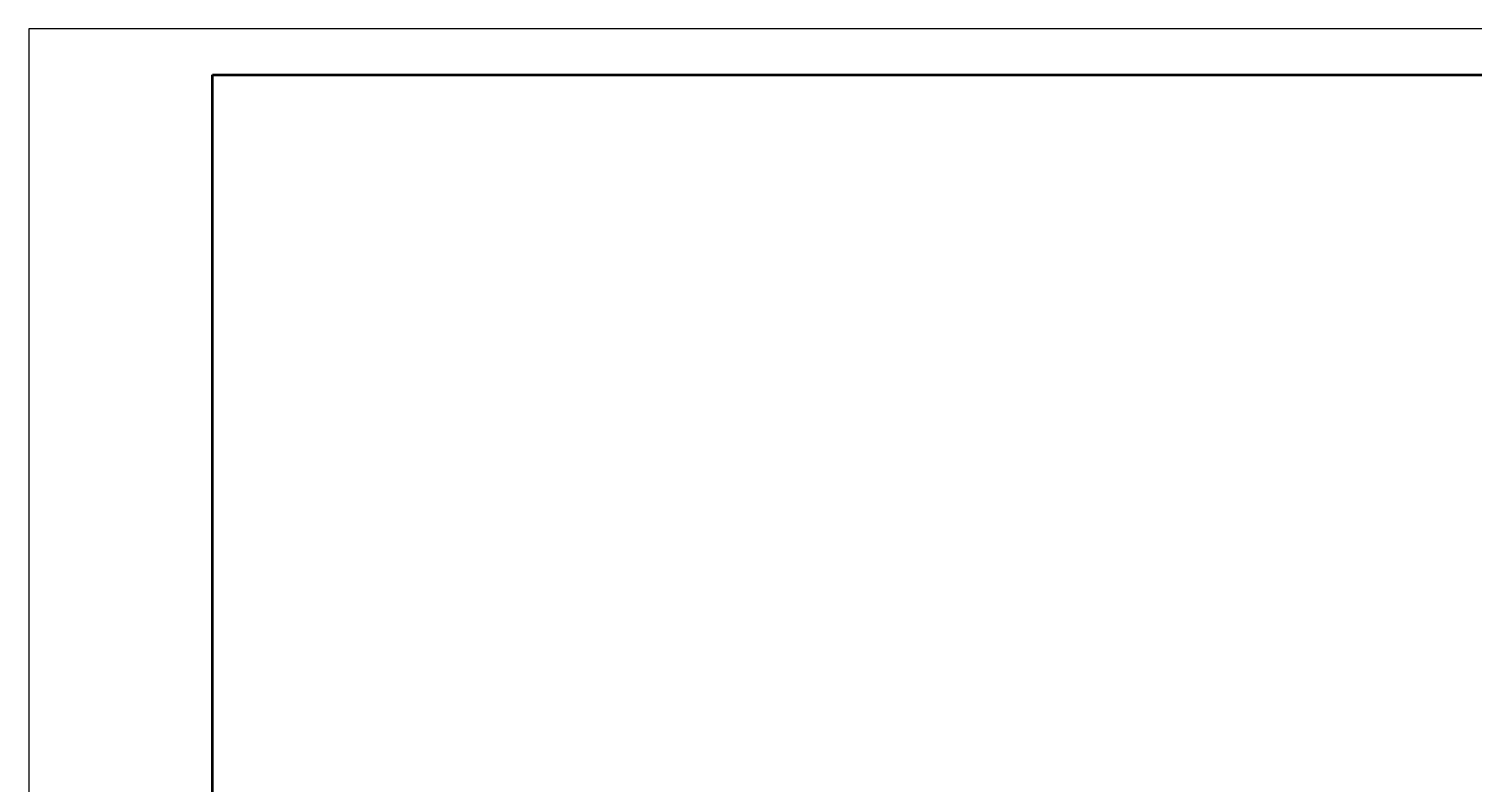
# Model space of a CAD drawing. Header units: millimetres. Extents: x -495897 to 1376592, y -28539 to 470976.
# Drawn here: x 250575 to 266320, y 263706 to 271924 of the extents above; entities that cross this region are included whole.
import ezdxf
from ezdxf.enums import TextEntityAlignment as Align

# ---------------------------------------------------------------- set-up
doc = ezdxf.new("R2010")
doc.units = ezdxf.units.MM
doc.styles.add('XREF1$0$Standard', font='isocpeur.ttf')

# ---------------------------------------------------------------- blocks, each defined once
blk = doc.blocks.new('*U1051')
blk.add_lwpolyline([(0, 0), (420, 0), (420, 297), (0, 297)], close=True)
at = {"lineweight": 50}
blk.add_lwpolyline([(20, 292), (415, 292), (415, 5), (20, 5)], close=True, dxfattribs=at)
at = {"style": 'XREF1$0$Standard'}
for tag, p in [('СОГЛАСОВАНО_ДАТА2', (14.37, 145.56)), ('СОГЛАСОВАНО_ДАТА3', (19.37, 145.56)), ('СОГЛАСОВАНО_ФАМИЛИЯ2', (14.37, 110.56)), ('СОГЛАСОВАНО_ФАМИЛИЯ3', (19.37, 110.56)), ('СОГЛАСОВАНО_ДОЛЖНОСТЬ2', (14.37, 90.56)), ('СОГЛАСОВАНО_ДОЛЖНОСТЬ3', (19.37, 90.56))]:
    blk.add_attdef(tag, p, '', height=2.5, rotation=90, dxfattribs=at)
for tag, p in [('ВЗАМ_ИНВ_НОМЕР', (19.37, 77.5)), ('ИНВ_N_ПОДЛ', (19.37, 17.5))]:
    blk.add_attdef(tag, text='', height=2.5, rotation=90, dxfattribs=at).set_placement(p, align=Align.CENTER)
blk.add_attdef('ИНВ_ДАТА', text='', height=2.5, rotation=90, dxfattribs=at).set_placement((19.37, 63.83), align=Align.RIGHT)

msp = doc.modelspace()

# ---------------------------------------------------------------- block references
at = {"color": 7, "transparency": 33554687, "xscale": 100, "yscale": 100, "zscale": 100}
msp.add_blockref('*U1051', (250575.074, 242223.716), dxfattribs=at)

doc.saveas('drawing.dxf')
